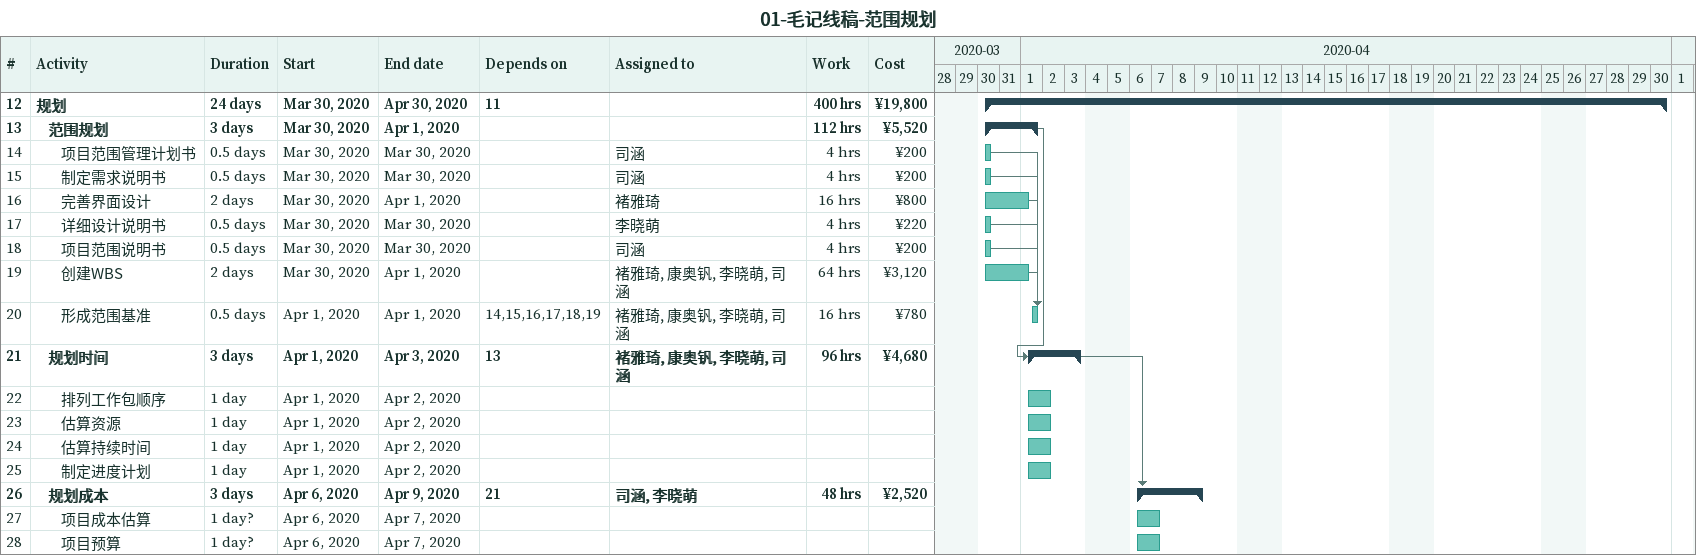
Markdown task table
01-毛记线稿-范围规划

| ID | Level | Task | Duration | Start | Finish | Predecessors | Resources | Work (h) | Cost (¥) |
|---|---|---|---|---|---|---|---|---|---|
| 12 | 1 | **规划** | 24d | 2020-03-30 | 2020-04-30 | 11 |  | 400 | 19800 |
| 13 | 2 | **范围规划** | 3d | 2020-03-30 | 2020-04-01 |  |  | 112 | 5520 |
| 14 | 3 | 项目范围管理计划书 | 0.5d | 2020-03-30 | 2020-03-30 |  | 司涵 | 4 | 200 |
| 15 | 3 | 制定需求说明书 | 0.5d | 2020-03-30 | 2020-03-30 |  | 司涵 | 4 | 200 |
| 16 | 3 | 完善界面设计 | 2d | 2020-03-30 | 2020-04-01 |  | 褚雅琦 | 16 | 800 |
| 17 | 3 | 详细设计说明书 | 0.5d | 2020-03-30 | 2020-03-30 |  | 李晓萌 | 4 | 220 |
| 18 | 3 | 项目范围说明书 | 0.5d | 2020-03-30 | 2020-03-30 |  | 司涵 | 4 | 200 |
| 19 | 3 | 创建WBS | 2d | 2020-03-30 | 2020-04-01 |  | 褚雅琦, 康奥钒, 李晓萌, 司涵 | 64 | 3120 |
| 20 | 3 | 形成范围基准 | 0.5d | 2020-04-01 | 2020-04-01 | 14, 15, 16, 17, 18, 19 | 褚雅琦, 康奥钒, 李晓萌, 司涵 | 16 | 780 |
| 21 | 2 | **规划时间** | 3d | 2020-04-01 | 2020-04-03 | 13 | 褚雅琦, 康奥钒, 李晓萌, 司涵 | 96 | 4680 |
| 22 | 3 | 排列工作包顺序 | 1d | 2020-04-01 | 2020-04-02 |  |  |  |  |
| 23 | 3 | 估算资源 | 1d | 2020-04-01 | 2020-04-02 |  |  |  |  |
| 24 | 3 | 估算持续时间 | 1d | 2020-04-01 | 2020-04-02 |  |  |  |  |
| 25 | 3 | 制定进度计划 | 1d | 2020-04-01 | 2020-04-02 |  |  |  |  |
| 26 | 2 | **规划成本** | 3d | 2020-04-06 | 2020-04-09 | 21 | 司涵, 李晓萌 | 48 | 2520 |
| 27 | 3 | 项目成本估算 | 1d? | 2020-04-06 | 2020-04-07 |  |  |  |  |
| 28 | 3 | 项目预算 | 1d? | 2020-04-06 | 2020-04-07 |  |  |  |  |
